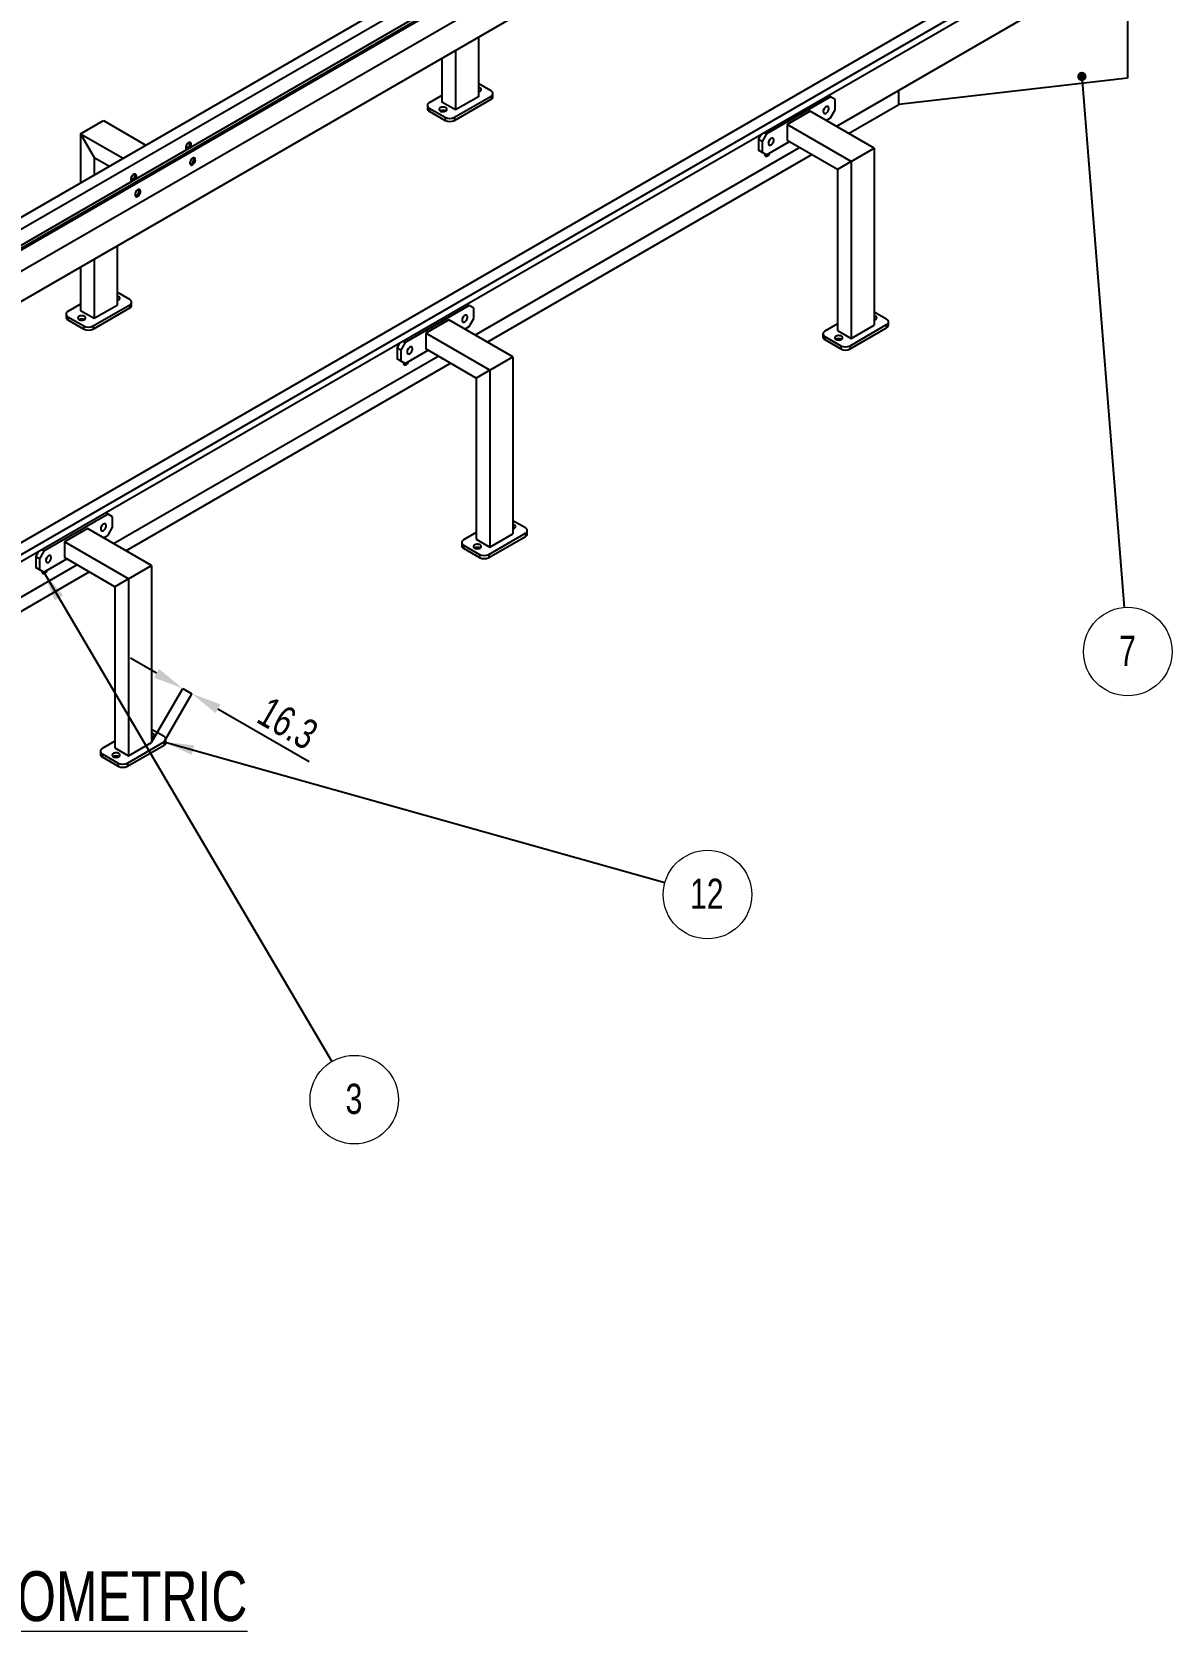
# Model space of a CAD drawing. Header units: millimetres. Extents: x 41 to 1868, y -696 to 319.
# Drawn here: x 1618.7 to 1698.8, y 102.9 to 215.2 of the extents above; entities that cross this region are included whole.
import ezdxf

# ---------------------------------------------------------------- set-up
doc = ezdxf.new("R2010")
doc.units = ezdxf.units.MM
doc.header["$PDSIZE"] = -1
doc.layers.add('FORMAT', color=7, linetype='Continuous')
doc.styles.add('SLDTEXTSTYLE0', font='TXT', dxfattribs={"width": 0.75})
doc.dimstyles.new('SLDDIMSTYLE0', dxfattribs={"dimtxt": 2.5, "dimasz": 2.116667, "dimexe": 0, "dimexo": 0.625, "dimgap": 0, "dimtad": 1, "dimdec": 0, "dimrnd": 1e-09, "dimtxsty": 'Standard', "dimsah": 1, "dimcen": 2.5, "dimazin": 3, "dimtfac": 2.116667, "dimtdec": 0, "dimtmove": 0, "dimatfit": 3, "dimfrac": 2})
doc.dimstyles.new('SLDDIMSTYLE1', dxfattribs={"dimtxt": 2.5, "dimasz": 0.651282, "dimexe": 0, "dimexo": 0.625, "dimgap": 0, "dimtad": 1, "dimdec": 0, "dimrnd": 1e-09, "dimtxsty": 'Standard', "dimblk1": 'DOT', "dimblk2": 'DOT', "dimsah": 1, "dimcen": 2.5, "dimazin": 3, "dimtfac": 0.651282, "dimtdec": 0, "dimtmove": 0, "dimatfit": 3, "dimldrblk": 'DOT', "dimfrac": 2})
doc.dimstyles.new('SLDDIMSTYLE13', dxfattribs={"dimtxt": 2.116667, "dimasz": 2.116667, "dimexe": 0, "dimexo": 0.625, "dimgap": 0.529167, "dimtad": 1, "dimdec": 1, "dimlfac": 22, "dimrnd": 1e-09, "dimzin": 12, "dimtxsty": 'SLDTEXTSTYLE0', "dimsah": 1, "dimcen": 2.5, "dimazin": 3, "dimtfac": 1, "dimtdec": 1, "dimtmove": 0, "dimatfit": 0, "dimfrac": 2, "dimtzin": 12})

# ---------------------------------------------------------------- blocks, each defined once
blk = doc.blocks.new('*D775')
at = {"layer": 'Defpoints', "color": 0}
for p in [(1629.3, 169.09), (1627.1, 165.29), (1627.99, 165.33)]:
    blk.add_point(p, dxfattribs=at)
at = {"layer": 'FORMAT', "color": 0, "lineweight": -2}
for p, q in [((1627.47, 170.15), (1625.63, 171.21)), ((1627.14, 165.34), (1629.3, 169.09)), ((1628.02, 165.39), (1629.94, 168.72)), ((1629.3, 169.09), (1629.94, 168.72)), ((1631.78, 167.66), (1638.19, 163.96))]:
    blk.add_line(p, q, dxfattribs=at)
at = {"layer": 'FORMAT', "color": 0}
for points in [[(1627.64, 170.45), (1627.29, 169.84), (1629.3, 169.09)], [(1631.95, 167.97), (1631.6, 167.36), (1629.94, 168.72)]]:
    blk.add_solid(points, dxfattribs=at)
at = {"layer": 'FORMAT', "color": 0, "insert": (1637.22, 167.57), "char_height": 2.117, "attachment_point": 2, "rotation": 330.0027, "style": 'SLDTEXTSTYLE0'}
blk.add_mtext('\\A1;16.3', dxfattribs=at)
blk = doc.blocks.new('SW_NOTE_0_26')
at = {"color": 0, "linetype": 'Continuous', "lineweight": 0}
blk.add_circle((0.25, -3.1), 3.11, dxfattribs=at)
at = {"color": 0, "linetype": 'Continuous', "lineweight": 0, "insert": (0.23, -1.98), "char_height": 2.12, "attachment_point": 2, "style": 'SLDTEXTSTYLE0'}
blk.add_mtext('7', dxfattribs=at)
blk = doc.blocks.new('_Dot')
at = {"color": 0, "linetype": 'ByBlock', "lineweight": -2}
blk.add_line((-0.5, 0), (-1, 0), dxfattribs=at)
at = {"color": 0, "linetype": 'ByBlock', "const_width": 0.5}
blk.add_lwpolyline([(-0.25, 0, 1), (0.25, 0, 1)], format="xyb", close=True, dxfattribs=at)
blk = doc.blocks.new('SW_NOTE_0_31')
at = {"color": 0, "linetype": 'Continuous', "lineweight": 0}
blk.add_circle((1.58, -2.68), 3.11, dxfattribs=at)
at = {"color": 0, "linetype": 'Continuous', "lineweight": 0, "insert": (1.56, -1.56), "char_height": 2.12, "attachment_point": 2, "style": 'SLDTEXTSTYLE0'}
blk.add_mtext('3', dxfattribs=at)
blk = doc.blocks.new('SW_NOTE_0_38')
at = {"color": 0, "linetype": 'Continuous', "lineweight": 0}
blk.add_circle((3, -0.84), 3.11, dxfattribs=at)
at = {"color": 0, "linetype": 'Continuous', "lineweight": 0, "insert": (2.95, 0.28), "char_height": 2.117, "attachment_point": 2, "style": 'SLDTEXTSTYLE0'}
blk.add_mtext('12', dxfattribs=at)

msp = doc.modelspace()

# ---------------------------------------------------------------- linework, layer by layer
at = {"color": 7, "linetype": 'Continuous', "lineweight": 25}
for p, q in [((1675.8944, 235.6478), (1498.7963, 133.4112)), ((1676.6336, 235.221), (1499.5355, 132.9845)), ((1676.8265, 233.9963), (1499.7284, 131.7597)), ((1676.9229, 233.9406), (1499.8248, 131.704)), ((1499.8248, 130.2194), (1676.9229, 232.456)), ((1660.563, 224.8302), (1515.6061, 141.1484)), ((1660.7559, 224.7189), (1515.799, 141.0371)), ((1695.6934, 224.2181), (1518.5953, 121.9815)), ((1696.4326, 223.7913), (1519.3345, 121.5548)), ((1696.4326, 223.3088), (1519.3345, 121.0723)), ((1515.799, 137.3255), (1660.7559, 221.0073)), ((1675.2198, 208.576), (1695.7898, 220.4509)), ((1695.6934, 220.3952), (1695.6934, 211.97)), ((1650.085, 214.8472), (1650.085, 210.6524)), ((1648.4779, 213.9194), (1648.4779, 209.7246)), ((1647.5137, 213.3628), (1647.5137, 210.2813)), ((1650.9689, 211.0698), (1650.085, 211.5801)), ((1695.6934, 211.97), (1679.6228, 210.1157)), ((1647.5137, 210.7451), (1646.6298, 210.2349)), ((1648.4779, 209.7246), (1647.5137, 210.2813)), ((1648.3976, 209.2144), (1650.9689, 210.6987)), ((1648.3976, 208.9917), (1650.9689, 210.476)), ((1650.085, 210.6524), (1648.4779, 209.7246)), ((1650.9689, 210.6987), (1650.9689, 210.476)), ((1651.102, 210.6616), (1651.102, 210.8843)), ((1674.8337, 210.6544), (1670.334, 208.0567)), ((1674.8337, 210.6544), (1674.6729, 210.7472)), ((1675.1551, 210.4688), (1674.8337, 210.6544)), ((1675.1551, 209.7265), (1675.1551, 210.4688)), ((1676.0877, 208.075), (1679.6228, 210.1157)), ((1679.6228, 210.1157), (1679.6228, 211.1179)), ((1622.1221, 208.0567), (1623.7292, 208.9844)), ((1623.7292, 208.9844), (1626.7182, 207.259)), ((1646.4967, 210.0493), (1646.4967, 209.8266)), ((1646.6298, 209.8638), (1647.7548, 209.2144)), ((1646.6298, 209.8638), (1646.6298, 209.6411)), ((1646.6298, 209.6411), (1647.7548, 208.9917)), ((1647.7548, 209.2144), (1647.7548, 208.9917)), ((1648.3976, 209.2144), (1648.3976, 208.9917)), ((1673.3874, 209.6339), (1671.7803, 208.7061)), ((1677.8872, 207.0362), (1673.3874, 209.6339)), ((1674.3516, 209.7378), (1674.3516, 209.7569)), ((1674.5125, 208.9843), (1674.8337, 209.1698)), ((1674.8337, 209.1698), (1675.1551, 209.7265)), ((1622.1221, 208.0567), (1623.0864, 206.3866)), ((1622.1221, 208.0567), (1622.1221, 204.6057)), ((1622.1221, 208.0567), (1625.1111, 206.3312)), ((1669.7554, 207.6485), (1669.9805, 208.0384)), ((1670.334, 208.0567), (1670.0126, 207.5)), ((1670.1732, 208.1496), (1670.334, 208.0567)), ((1676.2801, 206.1085), (1671.7803, 208.7061)), ((1671.7803, 208.7061), (1671.7803, 207.5927)), ((1629.8039, 207.1847), (1629.5146, 207.0177)), ((1629.5146, 207.0919), (1629.5146, 206.9064)), ((1629.8039, 207.3331), (1629.6776, 207.406)), ((1629.9003, 207.3146), (1629.8039, 207.3702)), ((1629.8039, 207.0733), (1629.8039, 207.3702)), ((1629.9003, 207.129), (1629.9003, 207.3146)), ((1649.8282, 193.9178), (1672.6483, 207.0916)), ((1670.0126, 207.5), (1669.7554, 207.6485)), ((1669.7554, 207.6485), (1669.7554, 206.9062)), ((1669.7554, 206.9062), (1670.0126, 206.7577)), ((1670.0768, 206.7206), (1669.7554, 206.9062)), ((1670.0126, 207.5), (1670.0126, 206.7577)), ((1670.0126, 206.7577), (1670.334, 206.5721)), ((1670.334, 206.5721), (1670.0768, 206.7206)), ((1670.334, 206.5721), (1671.9411, 207.4999)), ((1670.4947, 207.5112), (1670.4947, 207.5303)), ((1675.3159, 205.5516), (1671.7803, 207.5927)), ((1676.2801, 206.1085), (1677.8872, 207.0362)), ((1677.8872, 207.0362), (1677.8872, 194.6025)), ((1623.0864, 206.3866), (1623.0864, 205.1624)), ((1623.0864, 206.3866), (1624.1467, 205.7745)), ((1650.6962, 193.4167), (1673.5163, 206.5905)), ((1670.2054, 206.6463), (1670.2054, 206.6092)), ((1676.2801, 206.1085), (1675.3159, 205.5516)), ((1676.2801, 206.1085), (1676.2801, 193.6748)), ((1625.9469, 204.9581), (1625.6577, 204.7911)), ((1625.6577, 204.8654), (1625.6577, 204.6798)), ((1625.8552, 205.202), (1625.8458, 205.1966)), ((1626.0434, 205.088), (1625.9469, 205.1437)), ((1625.9469, 204.8468), (1625.9469, 205.1437)), ((1626.0434, 204.9024), (1626.0434, 205.088)), ((1675.3159, 205.5516), (1675.3159, 194.2314)), ((1624.6934, 200.1889), (1624.6934, 195.9941)), ((1623.0864, 199.2612), (1623.0864, 195.0664)), ((1622.1221, 198.7046), (1622.1221, 195.623)), ((1625.5773, 196.4116), (1624.6934, 196.9219)), ((1622.1221, 196.0869), (1621.2383, 195.5766)), ((1623.0864, 195.0664), (1622.1221, 195.623)), ((1623.006, 194.5561), (1625.5773, 196.0405)), ((1623.006, 194.3334), (1625.5773, 195.8178)), ((1624.6934, 195.9941), (1623.0864, 195.0664)), ((1625.5773, 196.0405), (1625.5773, 195.8178)), ((1625.7105, 196.0034), (1625.7105, 196.2261)), ((1649.4422, 195.9962), (1644.9424, 193.3985)), ((1649.4422, 195.9962), (1649.2814, 196.089)), ((1649.7636, 195.8106), (1649.4422, 195.9962)), ((1649.7636, 195.0683), (1649.7636, 195.8106)), ((1678.771, 195.02), (1677.8872, 195.5302)), ((1621.1051, 195.3911), (1621.1051, 195.1684)), ((1621.2383, 195.2055), (1622.3632, 194.5561)), ((1621.2383, 195.2055), (1621.2383, 194.9828)), ((1621.2383, 194.9828), (1622.3632, 194.3334)), ((1622.3632, 194.5561), (1622.3632, 194.3334)), ((1623.006, 194.5561), (1623.006, 194.3334)), ((1647.9958, 194.9756), (1646.3888, 194.0479)), ((1652.4956, 192.378), (1647.9958, 194.9756)), ((1648.9601, 195.0796), (1648.9601, 195.0986)), ((1649.1209, 194.3261), (1649.4422, 194.5115)), ((1649.4422, 194.5115), (1649.7636, 195.0683)), ((1675.3159, 194.6953), (1674.432, 194.185)), ((1676.1997, 193.1645), (1678.771, 194.6489)), ((1676.1997, 192.9418), (1678.771, 194.4262)), ((1676.2801, 193.6748), (1677.8872, 194.6025)), ((1678.771, 194.6489), (1678.771, 194.4262)), ((1678.9042, 194.6118), (1678.9042, 194.8344)), ((1644.3639, 192.9902), (1644.589, 193.3801)), ((1644.9424, 193.3985), (1644.621, 192.8418)), ((1644.7816, 193.4913), (1644.9424, 193.3985)), ((1650.8885, 191.4502), (1646.3888, 194.0479)), ((1646.3888, 194.0479), (1646.3888, 192.9344)), ((1674.2988, 193.9995), (1674.2988, 193.7768)), ((1674.432, 193.8139), (1675.5569, 193.1645)), ((1674.432, 193.8139), (1674.432, 193.5912)), ((1674.432, 193.5912), (1675.5569, 192.9418)), ((1675.3159, 194.2314), (1676.2801, 193.6748)), ((1624.4366, 179.2596), (1647.2568, 192.4333)), ((1644.621, 192.8418), (1644.3639, 192.9902)), ((1644.3639, 192.9902), (1644.3639, 192.2479)), ((1644.3639, 192.2479), (1644.621, 192.0995)), ((1644.6853, 192.0623), (1644.3639, 192.2479)), ((1644.621, 192.8418), (1644.621, 192.0995)), ((1644.621, 192.0995), (1644.9424, 191.9139)), ((1644.9424, 191.9139), (1646.5495, 192.8416)), ((1645.1031, 192.853), (1645.1031, 192.8721)), ((1649.9243, 190.8934), (1646.3888, 192.9344)), ((1650.8885, 191.4502), (1652.4956, 192.378)), ((1652.4956, 192.378), (1652.4956, 179.9443)), ((1675.5569, 193.1645), (1675.5569, 192.9418)), ((1676.1997, 193.1645), (1676.1997, 192.9418)), ((1625.3046, 178.7585), (1648.1247, 191.9323)), ((1644.9424, 191.9139), (1644.6853, 192.0623)), ((1644.8138, 191.9881), (1644.8138, 191.951)), ((1650.8885, 191.4502), (1649.9243, 190.8934)), ((1650.8885, 191.4502), (1650.8885, 179.0165)), ((1649.9243, 190.8934), (1649.9243, 179.5732)), ((1624.0506, 181.3379), (1619.5508, 178.7403)), ((1624.0506, 181.3379), (1623.8898, 181.4308)), ((1624.372, 181.1523), (1624.0506, 181.3379)), ((1624.372, 180.41), (1624.372, 181.1523)), ((1653.3795, 180.3618), (1652.4956, 180.872)), ((1622.6043, 180.3174), (1620.9972, 179.3897)), ((1627.104, 177.7197), (1622.6043, 180.3174)), ((1623.5685, 180.4213), (1623.5685, 180.4404)), ((1623.7294, 179.6679), (1624.0506, 179.8533)), ((1624.0506, 179.8533), (1624.372, 180.41)), ((1649.9243, 180.0371), (1649.0404, 179.5268)), ((1650.8082, 178.5063), (1653.3795, 179.9907)), ((1650.8082, 178.2836), (1653.3795, 179.768)), ((1650.8885, 179.0165), (1652.4956, 179.9443)), ((1653.3795, 179.9907), (1653.3795, 179.768)), ((1653.5126, 179.9535), (1653.5126, 180.1762)), ((1618.9723, 178.332), (1619.1974, 178.7219)), ((1619.5508, 178.7403), (1619.2294, 178.1836)), ((1619.39, 178.8331), (1619.5508, 178.7403)), ((1625.497, 176.792), (1620.9972, 179.3897)), ((1620.9972, 179.3897), (1620.9972, 178.2762)), ((1648.9073, 179.3412), (1648.9073, 179.1186)), ((1649.0404, 179.1557), (1650.1654, 178.5063)), ((1649.0404, 179.1557), (1649.0404, 178.933)), ((1649.0404, 178.933), (1650.1654, 178.2836)), ((1649.9243, 179.5732), (1650.8885, 179.0165)), ((1599.0451, 164.6013), (1621.8652, 177.7751)), ((1619.2294, 178.1836), (1618.9723, 178.332)), ((1618.9723, 178.332), (1618.9723, 177.5897)), ((1618.9723, 177.5897), (1619.2294, 177.4413)), ((1619.2937, 177.4041), (1618.9723, 177.5897)), ((1619.2294, 178.1836), (1619.2294, 177.4413)), ((1619.5508, 177.2557), (1621.1579, 178.1834)), ((1619.7115, 178.1948), (1619.7115, 178.2138)), ((1624.5327, 176.2352), (1620.9972, 178.2762)), ((1625.497, 176.792), (1627.104, 177.7197)), ((1627.104, 177.7197), (1627.104, 165.286)), ((1650.1654, 178.5063), (1650.1654, 178.2836)), ((1650.8082, 178.5063), (1650.8082, 178.2836)), ((1599.9131, 164.1003), (1622.7332, 177.274)), ((1619.2294, 177.4413), (1619.5508, 177.2557)), ((1619.5508, 177.2557), (1619.2937, 177.4041)), ((1619.4223, 177.3299), (1619.4223, 177.2927)), ((1625.497, 176.792), (1624.5327, 176.2352)), ((1625.497, 176.792), (1625.497, 164.3583)), ((1624.5327, 176.2352), (1624.5327, 164.9149)), ((1624.5327, 165.3788), (1623.6488, 164.8686)), ((1625.4166, 163.848), (1627.9879, 165.3324)), ((1625.497, 164.3583), (1627.104, 165.286)), ((1627.9879, 165.7035), (1627.104, 166.2138)), ((1627.9879, 165.3324), (1627.9879, 165.1097)), ((1628.121, 165.2953), (1628.121, 165.518)), ((1623.5157, 164.683), (1623.5157, 164.4603)), ((1623.6488, 164.4975), (1624.7738, 163.848)), ((1623.6488, 164.4975), (1623.6488, 164.2748)), ((1623.6488, 164.2748), (1624.7738, 163.6254)), ((1624.5327, 164.9149), (1625.497, 164.3583)), ((1625.4166, 163.6254), (1627.9879, 165.1097)), ((1624.7738, 163.848), (1624.7738, 163.6254)), ((1625.4166, 163.848), (1625.4166, 163.6254))]:
    msp.add_line(p, q, dxfattribs=at)
at = {"color": 7, "linetype": 'Continuous', "lineweight": 25, "flags": 128}
for points in [[(1650.1975, 211.0513), (1650.2394, 211.0825), (1650.2665, 211.1187), (1650.2772, 211.1577), (1650.2708, 211.197), (1650.2476, 211.2341), (1650.2092, 211.2667), (1650.1579, 211.2928), (1650.097, 211.3107), (1650.085, 211.3131)], [(1646.6298, 210.2349), (1646.5733, 210.1951), (1646.5313, 210.1497), (1646.5054, 210.1005), (1646.4967, 210.0493), (1646.5054, 209.9981), (1646.5313, 209.9489), (1646.5733, 209.9035), (1646.6298, 209.8638)], [(1650.085, 211.0122), (1650.1435, 211.0271), (1650.1975, 211.0513)], [(1650.9689, 210.6987), (1651.0254, 210.7385), (1651.0674, 210.7839), (1651.0933, 210.8331), (1651.102, 210.8843), (1651.0933, 210.9355), (1651.0674, 210.9847), (1651.0254, 211.0301), (1650.9689, 211.0698)], [(1647.7869, 209.6597), (1647.8288, 209.6909), (1647.856, 209.7271), (1647.8666, 209.7661), (1647.8602, 209.8054), (1647.8371, 209.8425), (1647.7986, 209.8751), (1647.7474, 209.9012), (1647.6864, 209.9191), (1647.6197, 209.9277), (1647.5514, 209.9265), (1647.4857, 209.9155), (1647.4269, 209.8954), (1647.3786, 209.8675), (1647.3438, 209.8335), (1647.3247, 209.7956), (1647.3225, 209.7562), (1647.3375, 209.7177), (1647.3685, 209.6825), (1647.4137, 209.6529), (1647.4702, 209.6307), (1647.5346, 209.6174), (1647.6026, 209.6136), (1647.6701, 209.6198), (1647.7329, 209.6355), (1647.7869, 209.6597)], [(1674.7052, 209.8379), (1674.6991, 209.8898), (1674.6813, 209.9314), (1674.6529, 209.9601), (1674.6157, 209.9742), (1674.5719, 209.9727), (1674.5244, 209.9558), (1674.4762, 209.9244), (1674.4302, 209.8806), (1674.3894, 209.8272), (1674.3563, 209.7674), (1674.333, 209.705), (1674.321, 209.644), (1674.321, 209.5882), (1674.333, 209.5411), (1674.3563, 209.5056), (1674.3894, 209.484), (1674.4302, 209.4776), (1674.4762, 209.4869), (1674.5244, 209.5113), (1674.5719, 209.5492), (1674.6157, 209.5982), (1674.6529, 209.6553), (1674.6813, 209.7168), (1674.6991, 209.779), (1674.7052, 209.8379)], [(1629.9003, 207.3146), (1629.8937, 207.3684), (1629.8745, 207.411), (1629.8438, 207.4394), (1629.8039, 207.4518), (1629.7574, 207.4472), (1629.7075, 207.4259), (1629.6576, 207.3895), (1629.611, 207.3404), (1629.5711, 207.282), (1629.5405, 207.2182), (1629.5212, 207.1534), (1629.5146, 207.0919)], [(1629.8039, 207.3702), (1629.7973, 207.4241), (1629.7868, 207.452)], [(1670.2054, 206.6092), (1670.212, 206.5554), (1670.2312, 206.5128), (1670.2619, 206.4843), (1670.3018, 206.472), (1670.3483, 206.4766), (1670.3982, 206.4978), (1670.4482, 206.5342), (1670.4947, 206.5833), (1670.5346, 206.6418), (1670.5653, 206.7056), (1670.5653, 206.7057)], [(1670.8482, 207.6113), (1670.8422, 207.6632), (1670.8244, 207.7048), (1670.796, 207.7336), (1670.7587, 207.7477), (1670.715, 207.7462), (1670.6675, 207.7292), (1670.6192, 207.6979), (1670.5733, 207.6541), (1670.5325, 207.6006), (1670.4994, 207.5408), (1670.4761, 207.4784), (1670.4641, 207.4174), (1670.4641, 207.3616), (1670.4761, 207.3145), (1670.4994, 207.279), (1670.5325, 207.2574), (1670.5733, 207.2511), (1670.6192, 207.2604), (1670.6675, 207.2847), (1670.715, 207.3226), (1670.7587, 207.3716), (1670.796, 207.4287), (1670.8244, 207.4903), (1670.8422, 207.5524), (1670.8482, 207.6113)], [(1630.1896, 206.2197), (1630.1835, 206.2716), (1630.1657, 206.3132), (1630.1373, 206.342), (1630.1001, 206.3561), (1630.0563, 206.3546), (1630.0088, 206.3376), (1629.9606, 206.3063), (1629.9146, 206.2625), (1629.8738, 206.209), (1629.8407, 206.1492), (1629.8174, 206.0868), (1629.8054, 206.0258), (1629.8054, 205.97), (1629.8174, 205.9229), (1629.8407, 205.8874), (1629.8738, 205.8658), (1629.9146, 205.8595), (1629.9606, 205.8688), (1630.0088, 205.8931), (1630.0563, 205.931), (1630.1001, 205.98), (1630.1373, 206.0371), (1630.1657, 206.0987), (1630.1835, 206.1608), (1630.1896, 206.2197)], [(1629.821, 205.9153), (1629.8642, 205.9244), (1629.9124, 205.9488), (1629.9599, 205.9866), (1630.0036, 206.0357), (1630.0409, 206.0928), (1630.0693, 206.1543), (1630.0871, 206.2165), (1630.0932, 206.2754)], [(1629.821, 205.9153), (1629.8642, 205.9244), (1629.9124, 205.9488), (1629.9599, 205.9866), (1630.0036, 206.0357), (1630.0409, 206.0928), (1630.0693, 206.1543), (1630.0871, 206.2165), (1630.0932, 206.2754)], [(1630.0932, 206.2754), (1630.0871, 206.3273), (1630.0761, 206.3572)], [(1630.0932, 206.2754), (1630.0871, 206.3273), (1630.0761, 206.3571)], [(1626.0434, 205.088), (1626.0368, 205.1419), (1626.0175, 205.1844), (1625.9869, 205.2129), (1625.9469, 205.2252), (1625.9004, 205.2206), (1625.8505, 205.1994), (1625.8006, 205.163), (1625.7541, 205.1139), (1625.7142, 205.0554), (1625.6835, 204.9916), (1625.6642, 204.9268), (1625.6577, 204.8654)], [(1625.9469, 205.1437), (1625.9404, 205.1975), (1625.9299, 205.2255)], [(1626.3326, 203.9931), (1626.3266, 204.045), (1626.3088, 204.0866), (1626.2804, 204.1154), (1626.2431, 204.1295), (1626.1994, 204.128), (1626.1519, 204.1111), (1626.1037, 204.0797), (1626.0577, 204.0359), (1626.0169, 203.9824), (1625.9838, 203.9226), (1625.9605, 203.8603), (1625.9485, 203.7993), (1625.9485, 203.7434), (1625.9605, 203.6963), (1625.9838, 203.6608), (1626.0169, 203.6393), (1626.0577, 203.6329), (1626.1037, 203.6422), (1626.1519, 203.6665), (1626.1994, 203.7044), (1626.2431, 203.7534), (1626.2804, 203.8105), (1626.3088, 203.8721), (1626.3266, 203.9343), (1626.3326, 203.9931)], [(1625.964, 203.6887), (1626.0072, 203.6979), (1626.0555, 203.7222), (1626.103, 203.7601), (1626.1467, 203.8091), (1626.1839, 203.8662), (1626.2124, 203.9277), (1626.2302, 203.9899), (1626.2362, 204.0488)], [(1625.964, 203.6887), (1626.0072, 203.6979), (1626.0555, 203.7222), (1626.103, 203.7601), (1626.1467, 203.8091), (1626.1839, 203.8662), (1626.2124, 203.9277), (1626.2302, 203.9899), (1626.2362, 204.0488)], [(1626.2362, 204.0488), (1626.2302, 204.1007), (1626.2191, 204.1306)], [(1626.2362, 204.0488), (1626.2302, 204.1007), (1626.2191, 204.1306)], [(1624.8059, 196.393), (1624.8478, 196.4242), (1624.875, 196.4604), (1624.8857, 196.4994), (1624.8792, 196.5387), (1624.8561, 196.5759), (1624.8177, 196.6085), (1624.7664, 196.6346), (1624.7055, 196.6525), (1624.6934, 196.6548)], [(1621.2383, 195.5766), (1621.1817, 195.5369), (1621.1397, 195.4915), (1621.1139, 195.4423), (1621.1051, 195.3911), (1621.1139, 195.3399), (1621.1397, 195.2907), (1621.1817, 195.2453), (1621.2383, 195.2055)], [(1624.6934, 196.3539), (1624.7519, 196.3689), (1624.8059, 196.393)], [(1625.5773, 196.0405), (1625.6339, 196.0803), (1625.6759, 196.1256), (1625.7017, 196.1749), (1625.7105, 196.2261), (1625.7017, 196.2772), (1625.6759, 196.3265), (1625.6339, 196.3718), (1625.5773, 196.4116)], [(1622.3953, 195.0014), (1622.4372, 195.0326), (1622.4644, 195.0688), (1622.4751, 195.1078), (1622.4687, 195.1471), (1622.4455, 195.1842), (1622.4071, 195.2169), (1622.3558, 195.243), (1622.2949, 195.2609), (1622.2282, 195.2695), (1622.1598, 195.2683), (1622.0942, 195.2573), (1622.0353, 195.2372), (1621.987, 195.2093), (1621.9522, 195.1753), (1621.9331, 195.1374), (1621.931, 195.098), (1621.9459, 195.0594), (1621.9769, 195.0243), (1622.0221, 194.9947), (1622.0787, 194.9725), (1622.143, 194.9591), (1622.2111, 194.9554), (1622.2786, 194.9616), (1622.3413, 194.9773), (1622.3953, 195.0014)], [(1649.3136, 195.1796), (1649.3076, 195.2315), (1649.2898, 195.2732), (1649.2613, 195.3019), (1649.2241, 195.316), (1649.1804, 195.3145), (1649.1329, 195.2976), (1649.0846, 195.2662), (1649.0387, 195.2224), (1648.9978, 195.1689), (1648.9647, 195.1091), (1648.9415, 195.0468), (1648.9294, 194.9858), (1648.9294, 194.93), (1648.9415, 194.8828), (1648.9647, 194.8473), (1648.9978, 194.8258), (1649.0387, 194.8194), (1649.0846, 194.8287), (1649.1329, 194.853), (1649.1804, 194.8909), (1649.2241, 194.9399), (1649.2613, 194.997), (1649.2898, 195.0586), (1649.3076, 195.1208), (1649.3136, 195.1796)], [(1677.9996, 195.0014), (1678.0415, 195.0326), (1678.0687, 195.0688), (1678.0794, 195.1078), (1678.073, 195.1471), (1678.0498, 195.1842), (1678.0114, 195.2169), (1677.9601, 195.243), (1677.8992, 195.2609), (1677.8872, 195.2632)], [(1677.8872, 194.9623), (1677.9456, 194.9773), (1677.9996, 195.0014)], [(1678.771, 194.6489), (1678.8276, 194.6887), (1678.8696, 194.734), (1678.8954, 194.7833), (1678.9042, 194.8344), (1678.8954, 194.8856), (1678.8696, 194.9349), (1678.8276, 194.9802), (1678.771, 195.02)], [(1674.432, 194.185), (1674.3754, 194.1453), (1674.3334, 194.0999), (1674.3076, 194.0507), (1674.2988, 193.9995), (1674.3076, 193.9483), (1674.3334, 193.8991), (1674.3754, 193.8537), (1674.432, 193.8139)], [(1675.5891, 193.6098), (1675.631, 193.641), (1675.6581, 193.6772), (1675.6688, 193.7162), (1675.6624, 193.7555), (1675.6392, 193.7926), (1675.6008, 193.8253), (1675.5495, 193.8514), (1675.4886, 193.8693), (1675.4219, 193.8779), (1675.3535, 193.8767), (1675.2879, 193.8657), (1675.2291, 193.8456), (1675.1807, 193.8177), (1675.1459, 193.7837), (1675.1268, 193.7458), (1675.1247, 193.7063), (1675.1396, 193.6678), (1675.1706, 193.6327), (1675.2159, 193.6031), (1675.2724, 193.5809), (1675.3367, 193.5675), (1675.4048, 193.5638), (1675.4723, 193.57), (1675.535, 193.5856), (1675.5891, 193.6098)], [(1645.4567, 192.9531), (1645.4506, 193.005), (1645.4328, 193.0466), (1645.4044, 193.0753), (1645.3672, 193.0894), (1645.3234, 193.0879), (1645.2759, 193.071), (1645.2277, 193.0396), (1645.1817, 192.9958), (1645.1409, 192.9424), (1645.1078, 192.8826), (1645.0845, 192.8202), (1645.0725, 192.7592), (1645.0725, 192.7034), (1645.0845, 192.6563), (1645.1078, 192.6208), (1645.1409, 192.5992), (1645.1817, 192.5928), (1645.2277, 192.6021), (1645.2759, 192.6265), (1645.3234, 192.6644), (1645.3672, 192.7134), (1645.4044, 192.7705), (1645.4328, 192.832), (1645.4506, 192.8942), (1645.4567, 192.9531)], [(1644.8138, 191.951), (1644.8204, 191.8971), (1644.8397, 191.8545), (1644.8703, 191.8261), (1644.9103, 191.8138), (1644.9568, 191.8184), (1645.0067, 191.8396), (1645.0566, 191.876), (1645.1031, 191.9251), (1645.1431, 191.9835), (1645.1737, 192.0474), (1645.1737, 192.0474)], [(1623.922, 180.5214), (1623.916, 180.5733), (1623.8982, 180.6149), (1623.8698, 180.6437), (1623.8325, 180.6578), (1623.7888, 180.6563), (1623.7413, 180.6393), (1623.6931, 180.608), (1623.6471, 180.5642), (1623.6063, 180.5107), (1623.5732, 180.4509), (1623.5499, 180.3885), (1623.5379, 180.3275), (1623.5379, 180.2717), (1623.5499, 180.2246), (1623.5732, 180.1891), (1623.6063, 180.1675), (1623.6471, 180.1612), (1623.6931, 180.1705), (1623.7413, 180.1948), (1623.7888, 180.2327), (1623.8325, 180.2817), (1623.8698, 180.3388), (1623.8982, 180.4004), (1623.916, 180.4625), (1623.922, 180.5214)], [(1652.6081, 180.3432), (1652.65, 180.3744), (1652.6771, 180.4106), (1652.6878, 180.4496), (1652.6814, 180.4889), (1652.6582, 180.526), (1652.6198, 180.5587), (1652.5685, 180.5847), (1652.5076, 180.6027), (1652.4956, 180.605)], [(1652.4956, 180.3041), (1652.5541, 180.319), (1652.6081, 180.3432)], [(1653.3795, 179.9907), (1653.436, 180.0304), (1653.478, 180.0758), (1653.5039, 180.125), (1653.5126, 180.1762), (1653.5039, 180.2274), (1653.478, 180.2766), (1653.436, 180.322), (1653.3795, 180.3618)], [(1649.0404, 179.5268), (1648.9839, 179.487), (1648.9419, 179.4417), (1648.916, 179.3924), (1648.9073, 179.3412), (1648.916, 179.2901), (1648.9419, 179.2408), (1648.9839, 179.1955), (1649.0404, 179.1557)], [(1650.1975, 178.9516), (1650.2394, 178.9828), (1650.2665, 179.019), (1650.2772, 179.058), (1650.2708, 179.0973), (1650.2476, 179.1344), (1650.2092, 179.167), (1650.1579, 179.1931), (1650.097, 179.2111), (1650.0303, 179.2197), (1649.962, 179.2184), (1649.8963, 179.2074), (1649.8375, 179.1873), (1649.7892, 179.1594), (1649.7544, 179.1255), (1649.7353, 179.0876), (1649.7331, 179.0481), (1649.748, 179.0096), (1649.7791, 178.9744), (1649.8243, 178.9448), (1649.8808, 178.9226), (1649.9452, 178.9093), (1650.0132, 178.9056), (1650.0807, 178.9117), (1650.1435, 178.9274), (1650.1975, 178.9516)], [(1620.0651, 178.2948), (1620.059, 178.3467), (1620.0412, 178.3883), (1620.0128, 178.4171), (1619.9756, 178.4312), (1619.9318, 178.4297), (1619.8844, 178.4128), (1619.8361, 178.3814), (1619.7901, 178.3376), (1619.7493, 178.2841), (1619.7162, 178.2243), (1619.693, 178.162), (1619.6809, 178.101), (1619.6809, 178.0451), (1619.693, 177.998), (1619.7162, 177.9625), (1619.7493, 177.941), (1619.7901, 177.9346), (1619.8361, 177.9439), (1619.8844, 177.9682), (1619.9318, 178.0061), (1619.9756, 178.0551), (1620.0128, 178.1122), (1620.0412, 178.1738), (1620.059, 178.236), (1620.0651, 178.2948)], [(1619.4223, 177.2927), (1619.4288, 177.2389), (1619.4481, 177.1963), (1619.4788, 177.1679), (1619.5187, 177.1555), (1619.5652, 177.1601), (1619.6151, 177.1814), (1619.665, 177.2178), (1619.7115, 177.2669), (1619.7515, 177.3253), (1619.7821, 177.3891), (1619.7822, 177.3892)], [(1627.2165, 165.685), (1627.2584, 165.7162), (1627.2856, 165.7524), (1627.2963, 165.7914), (1627.2898, 165.8306), (1627.2667, 165.8678), (1627.2283, 165.9004), (1627.177, 165.9265), (1627.1161, 165.9444), (1627.104, 165.9467)], [(1627.104, 165.6458), (1627.1625, 165.6608), (1627.2165, 165.685)], [(1627.9879, 165.3324), (1628.0444, 165.3722), (1628.0864, 165.4176), (1628.1123, 165.4668), (1628.121, 165.518), (1628.1123, 165.5692), (1628.0864, 165.6184), (1628.0444, 165.6638), (1627.9879, 165.7035)], [(1623.6488, 164.8686), (1623.5923, 164.8288), (1623.5503, 164.7834), (1623.5244, 164.7342), (1623.5157, 164.683), (1623.5244, 164.6318), (1623.5503, 164.5826), (1623.5923, 164.5372), (1623.6488, 164.4975)], [(1624.8059, 164.2934), (1624.8478, 164.3245), (1624.875, 164.3608), (1624.8857, 164.3997), (1624.8792, 164.439), (1624.8561, 164.4762), (1624.8177, 164.5088), (1624.7664, 164.5349), (1624.7055, 164.5528), (1624.6388, 164.5614), (1624.5704, 164.5602), (1624.5048, 164.5492), (1624.4459, 164.5291), (1624.3976, 164.5012), (1624.3628, 164.4672), (1624.3437, 164.4293), (1624.3416, 164.3899), (1624.3565, 164.3514), (1624.3875, 164.3162), (1624.4327, 164.2866), (1624.4893, 164.2644), (1624.5536, 164.251), (1624.6217, 164.2473), (1624.6892, 164.2535), (1624.7519, 164.2692), (1624.8059, 164.2934)]]:
    msp.add_lwpolyline(points, dxfattribs=at)
at = {"color": 7, "linetype": 'Continuous', "lineweight": 25}
for centre, radius, start, end in [((1650.0256, 210.7382), 0.3572, 61.230962, 80.420505), ((1650.8745, 210.6843), 0.2286, 294.374658, 354.305201), ((1646.7242, 209.8493), 0.2286, 185.694799, 245.625342), ((1647.5941, 209.2942), 0.4132, 62.183709, 117.816291), ((1648.0762, 209.8347), 0.6986, 242.609672, 297.390328), ((1648.0762, 209.612), 0.6986, 242.609672, 297.390328), ((1673.9932, 210.0262), 0.46, 318.597586, 341.40779), ((1670.1363, 207.7997), 0.46, 318.597586, 341.40779), ((1670.2001, 206.7332), 0.207, 276.216233, 309.479615), ((1624.634, 196.0799), 0.3572, 61.230962, 80.420505), ((1625.483, 196.026), 0.2286, 294.374658, 354.305201), ((1621.3326, 195.1911), 0.2286, 185.694799, 245.625342), ((1622.2025, 194.636), 0.4132, 62.183709, 117.816291), ((1622.6846, 195.1764), 0.6986, 242.609672, 297.390328), ((1648.6017, 195.368), 0.46, 318.597586, 341.40779), ((1677.8277, 194.6883), 0.3572, 61.230962, 80.420505), ((1678.6767, 194.6344), 0.2286, 294.374658, 354.305201), ((1622.6846, 194.9538), 0.6986, 242.609672, 297.390328), ((1674.5263, 193.7995), 0.2286, 185.694799, 245.625342), ((1675.3962, 193.2444), 0.4132, 62.183709, 117.816291), ((1644.7447, 193.1414), 0.46, 318.597586, 341.40779), ((1675.8783, 193.7848), 0.6986, 242.609672, 297.390328), ((1675.8783, 193.5622), 0.6986, 242.609672, 297.390328), ((1644.8085, 192.075), 0.207, 276.216233, 309.479615), ((1623.2101, 180.7097), 0.46, 318.597586, 341.40779), ((1652.4362, 180.0301), 0.3572, 61.230962, 80.420505), ((1653.2851, 179.9762), 0.2286, 294.374658, 354.305201), ((1649.1348, 179.1412), 0.2286, 185.694799, 245.625342), ((1650.0046, 178.5861), 0.4132, 62.183709, 117.816291), ((1619.3532, 178.4832), 0.46, 318.597586, 341.40779), ((1650.4868, 179.1266), 0.6986, 242.609672, 297.390328), ((1650.4868, 178.9039), 0.6986, 242.609672, 297.390328), ((1619.417, 177.4167), 0.207, 276.216233, 309.479615), ((1627.0446, 165.3719), 0.3572, 61.230962, 80.420505), ((1627.8936, 165.318), 0.2286, 294.374658, 354.305201), ((1623.7432, 164.483), 0.2286, 185.694799, 245.625342), ((1624.6131, 163.9279), 0.4132, 62.183709, 117.816291), ((1625.0952, 164.4684), 0.6986, 242.609672, 297.390328), ((1625.0952, 164.2457), 0.6986, 242.609672, 297.390328)]:
    msp.add_arc(centre, radius, start, end, dxfattribs=at)

# ---------------------------------------------------------------- block references
at = {"color": 7, "linetype": 'Continuous', "lineweight": 0}
for name, p in [('SW_NOTE_0_26', (1695.4676, 174.7761)), ('SW_NOTE_0_38', (1663.178, 155.4447)), ('SW_NOTE_0_31', (1639.7772, 142.8785))]:
    msp.add_blockref(name, p, dxfattribs=at)

# ---------------------------------------------------------------- texts
at = {"color": 7, "linetype": 'Continuous', "lineweight": 0, "insert": (1614.3446, 107.0699), "char_height": 3.5, "attachment_point": 1, "style": 'SLDTEXTSTYLE0'}
msp.add_mtext('\\LISOMETRIC', dxfattribs=at)

# ---------------------------------------------------------------- dimensions: what is measured, and where the dimension line sits
at = {"layer": 'FORMAT'}
dim = msp.add_linear_dim(base=(1629.3007, 169.0912), p1=(1627.9879, 165.3324), p2=(1627.104, 165.286), angle=330.002688, dimstyle='SLDDIMSTYLE13', dxfattribs=at)
dim.commit()
dim.dimension.update_dxf_attribs({"geometry": '*D775', "text_midpoint": (1635.9013, 165.2808), "dimtype": 160})

# ---------------------------------------------------------------- leaders
at = {"color": 7, "linetype": 'Continuous', "lineweight": 0}
for points, dimstyle in [([(1692.493, 212.083), (1695.4676, 174.7761)], 'SLDDIMSTYLE1'), ([(1619.5305, 177.2674), (1639.7772, 142.8785)], 'SLDDIMSTYLE0'), ([(1627.9879, 165.3324), (1663.178, 155.4447)], 'SLDDIMSTYLE0')]:
    msp.add_leader(points, dimstyle=dimstyle, dxfattribs=at)

doc.saveas('drawing.dxf')
